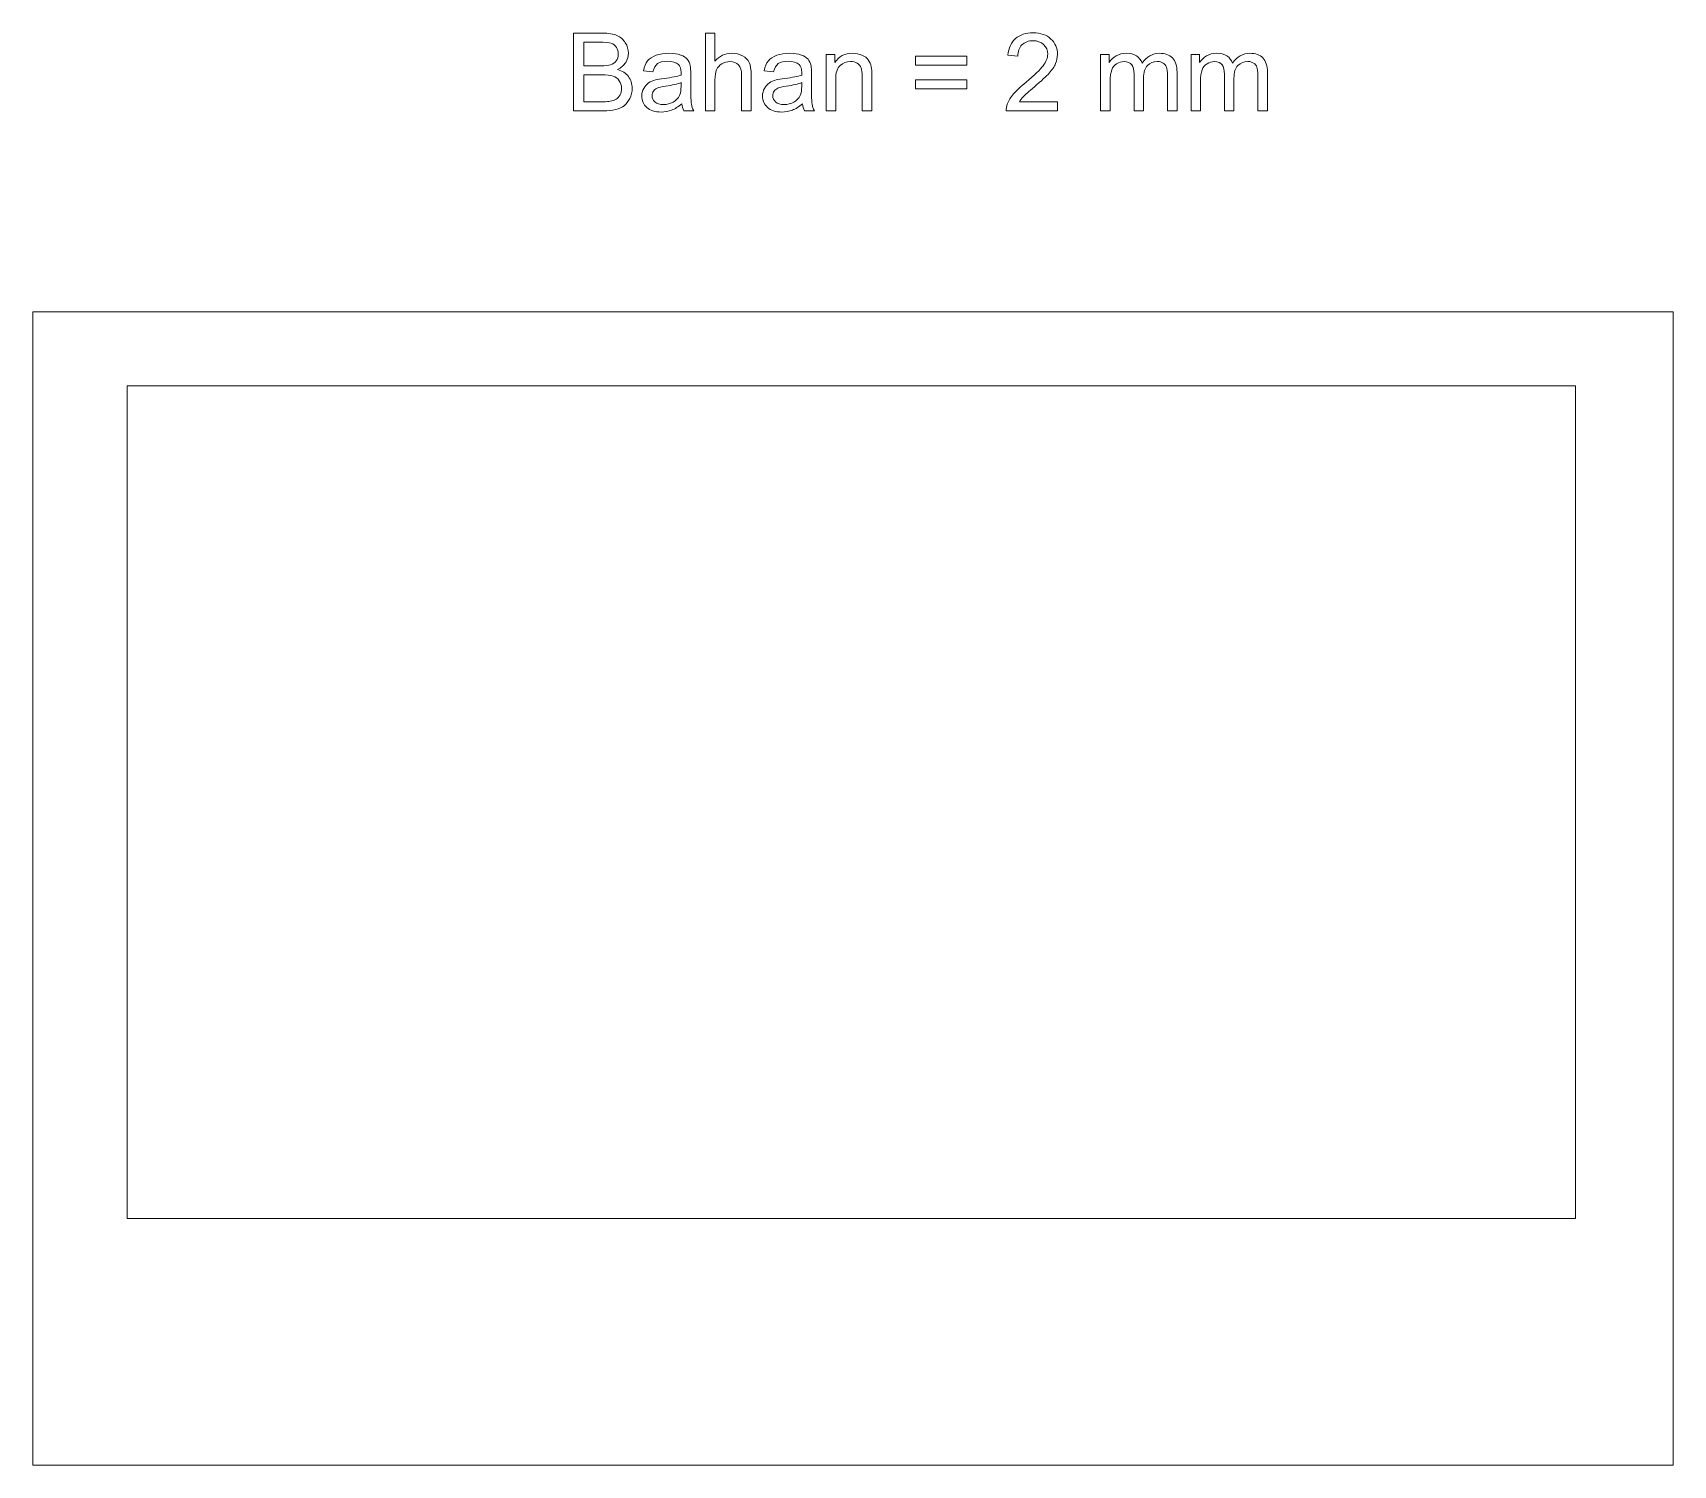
# Model space of a CAD drawing. Header units: millimetres. Extents: x -64 to 64, y -36 to 76.
import ezdxf

# ---------------------------------------------------------------- set-up
doc = ezdxf.new("R2010")
doc.units = ezdxf.units.MM
doc.header["$MEASUREMENT"] = 0
doc.layers.add('Layer 1', color=7, linetype='Continuous')

msp = doc.modelspace()

# ---------------------------------------------------------------- linework, layer by layer
at = {"layer": 'Layer 1', "color": 250, "lineweight": 20}
for points in [[(-64.1009, -35.6703), (63.8991, -35.6703), (63.8991, 54.3297), (-64.1009, 54.3297), (-64.1009, -35.6703)], [(-56.7309, -16.4303), (56.2691, -16.4303), (56.2691, 48.5697), (-56.7309, 48.5697), (-56.7309, -16.4303)]]:
    msp.add_lwpolyline(points, close=True, dxfattribs=at)
at = {"layer": 'Layer 1', "color": 250, "lineweight": 9}
for points, knots in [([(-21.9117, 70.02), (-21.9117, 70.02), (-21.9117, 76.0822), (-21.9117, 76.0822), (-21.9117, 76.0822), (-21.9117, 76.0822), (-19.637, 76.0822), (-19.637, 76.0822), (-19.637, 76.0822), (-19.1742, 76.0822), (-18.803, 76.0215), (-18.5222, 75.8987), (-18.5222, 75.8987), (-18.2428, 75.7759), (-18.0241, 75.5869), (-17.8661, 75.3314), (-17.8661, 75.3314), (-17.7066, 75.0774), (-17.6276, 74.8107), (-17.6276, 74.5313), (-17.6276, 74.5313), (-17.6276, 74.2731), (-17.6981, 74.029), (-17.8378, 73.8004), (-17.8378, 73.8004), (-17.9775, 73.5718), (-18.1892, 73.3869), (-18.4728, 73.2458), (-18.4728, 73.2458), (-18.1059, 73.1386), (-17.8237, 72.9551), (-17.6276, 72.6955), (-17.6276, 72.6955), (-17.43, 72.4372), (-17.3312, 72.131), (-17.3312, 71.7783), (-17.3312, 71.7783), (-17.3312, 71.4932), (-17.3919, 71.2293), (-17.5119, 70.9852), (-17.5119, 70.9852), (-17.6318, 70.7411), (-17.78, 70.5534), (-17.9564, 70.4208), (-17.9564, 70.4208), (-18.1328, 70.2895), (-18.3543, 70.1893), (-18.6196, 70.1216), (-18.6196, 70.1216), (-18.8863, 70.0539), (-19.2123, 70.02), (-19.5989, 70.02), (-19.5989, 70.02), (-19.5989, 70.02), (-21.9117, 70.02), (-21.9117, 70.02)], [0, 0, 0, 0, 0.06666667, 0.06666667, 0.06666667, 0.06666667, 0.13333333, 0.13333333, 0.13333333, 0.13333333, 0.2, 0.2, 0.2, 0.2, 0.26666667, 0.26666667, 0.26666667, 0.26666667, 0.33333333, 0.33333333, 0.33333333, 0.33333333, 0.4, 0.4, 0.4, 0.4, 0.46666667, 0.46666667, 0.46666667, 0.46666667, 0.53333333, 0.53333333, 0.53333333, 0.53333333, 0.6, 0.6, 0.6, 0.6, 0.66666667, 0.66666667, 0.66666667, 0.66666667, 0.73333333, 0.73333333, 0.73333333, 0.73333333, 0.8, 0.8, 0.8, 0.8, 0.86666667, 0.86666667, 0.86666667, 0.86666667, 1, 1, 1, 1]), ([(-11.6148, 70.02), (-11.6148, 70.02), (-11.6148, 76.0822), (-11.6148, 76.0822), (-11.6148, 76.0822), (-11.6148, 76.0822), (-10.8697, 76.0822), (-10.8697, 76.0822), (-10.8697, 76.0822), (-10.8697, 76.0822), (-10.8697, 73.9006), (-10.8697, 73.9006), (-10.8697, 73.9006), (-10.524, 74.3056), (-10.088, 74.5074), (-9.5602, 74.5074), (-9.5602, 74.5074), (-9.2371, 74.5074), (-8.9563, 74.4439), (-8.7164, 74.3154), (-8.7164, 74.3154), (-8.4779, 74.187), (-8.3071, 74.0106), (-8.2041, 73.7849), (-8.2041, 73.7849), (-8.1011, 73.5591), (-8.0503, 73.2303), (-8.0503, 72.8013), (-8.0503, 72.8013), (-8.0503, 72.8013), (-8.0503, 70.02), (-8.0503, 70.02), (-8.0503, 70.02), (-8.0503, 70.02), (-8.7954, 70.02), (-8.7954, 70.02), (-8.7954, 70.02), (-8.7954, 70.02), (-8.7954, 72.7985), (-8.7954, 72.7985), (-8.7954, 72.7985), (-8.7954, 73.1696), (-8.8758, 73.4405), (-9.0353, 73.6099), (-9.0353, 73.6099), (-9.1961, 73.7792), (-9.4219, 73.8639), (-9.7154, 73.8639), (-9.7154, 73.8639), (-9.9342, 73.8639), (-10.1402, 73.8074), (-10.3335, 73.6931), (-10.3335, 73.6931), (-10.5268, 73.5788), (-10.6637, 73.4236), (-10.747, 73.2275), (-10.747, 73.2275), (-10.8288, 73.0327), (-10.8697, 72.7632), (-10.8697, 72.4189), (-10.8697, 72.4189), (-10.8697, 72.4189), (-10.8697, 70.02), (-10.8697, 70.02), (-10.8697, 70.02), (-10.8697, 70.02), (-11.6148, 70.02), (-11.6148, 70.02)], [0, 0, 0, 0, 0.05555556, 0.05555556, 0.05555556, 0.05555556, 0.11111111, 0.11111111, 0.11111111, 0.11111111, 0.16666667, 0.16666667, 0.16666667, 0.16666667, 0.22222222, 0.22222222, 0.22222222, 0.22222222, 0.27777778, 0.27777778, 0.27777778, 0.27777778, 0.33333333, 0.33333333, 0.33333333, 0.33333333, 0.38888889, 0.38888889, 0.38888889, 0.38888889, 0.44444444, 0.44444444, 0.44444444, 0.44444444, 0.5, 0.5, 0.5, 0.5, 0.55555556, 0.55555556, 0.55555556, 0.55555556, 0.61111111, 0.61111111, 0.61111111, 0.61111111, 0.66666667, 0.66666667, 0.66666667, 0.66666667, 0.72222222, 0.72222222, 0.72222222, 0.72222222, 0.77777778, 0.77777778, 0.77777778, 0.77777778, 0.83333333, 0.83333333, 0.83333333, 0.83333333, 0.88888889, 0.88888889, 0.88888889, 0.88888889, 1, 1, 1, 1]), ([(15.8611, 70.7312), (15.8611, 70.7312), (15.8611, 70.02), (15.8611, 70.02), (15.8611, 70.02), (15.8611, 70.02), (11.8478, 70.02), (11.8478, 70.02), (11.8478, 70.02), (11.8422, 70.1992), (11.8718, 70.3714), (11.9353, 70.5379), (11.9353, 70.5379), (12.0383, 70.8102), (12.2034, 71.0797), (12.4306, 71.3436), (12.4306, 71.3436), (12.6578, 71.6075), (12.9824, 71.9123), (13.4043, 72.258), (13.4043, 72.258), (14.0605, 72.7985), (14.5064, 73.2261), (14.7392, 73.5421), (14.7392, 73.5421), (14.9735, 73.8582), (15.0906, 74.1574), (15.0906, 74.4396), (15.0906, 74.4396), (15.0906, 74.7345), (14.9847, 74.9829), (14.7731, 75.1861), (14.7731, 75.1861), (14.5614, 75.3879), (14.2848, 75.4895), (13.9448, 75.4895), (13.9448, 75.4895), (13.5849, 75.4895), (13.2971, 75.3822), (13.0812, 75.1678), (13.0812, 75.1678), (12.8652, 74.9547), (12.7566, 74.6583), (12.7538, 74.2788), (12.7538, 74.2788), (12.7538, 74.2788), (11.9918, 74.355), (11.9918, 74.355), (11.9918, 74.355), (12.044, 74.925), (12.2415, 75.3597), (12.583, 75.6588), (12.583, 75.6588), (12.9259, 75.958), (13.3845, 76.1076), (13.9617, 76.1076), (13.9617, 76.1076), (14.5431, 76.1076), (15.0045, 75.9467), (15.3432, 75.6235), (15.3432, 75.6235), (15.6832, 75.3004), (15.8526, 74.8996), (15.8526, 74.4227), (15.8526, 74.4227), (15.8526, 74.18), (15.8032, 73.9415), (15.703, 73.7072), (15.703, 73.7072), (15.6042, 73.4716), (15.4391, 73.2246), (15.2091, 72.965), (15.2091, 72.965), (14.9777, 72.7068), (14.5953, 72.3498), (14.0619, 71.8982), (14.0619, 71.8982), (13.6146, 71.5228), (13.3267, 71.2688), (13.1997, 71.1348), (13.1997, 71.1348), (13.0727, 71.0007), (12.9683, 70.8667), (12.885, 70.7312), (12.885, 70.7312), (12.885, 70.7312), (15.8611, 70.7312), (15.8611, 70.7312)], [0, 0, 0, 0, 0.04347826, 0.04347826, 0.04347826, 0.04347826, 0.08695652, 0.08695652, 0.08695652, 0.08695652, 0.13043478, 0.13043478, 0.13043478, 0.13043478, 0.17391304, 0.17391304, 0.17391304, 0.17391304, 0.2173913, 0.2173913, 0.2173913, 0.2173913, 0.26086957, 0.26086957, 0.26086957, 0.26086957, 0.30434783, 0.30434783, 0.30434783, 0.30434783, 0.34782609, 0.34782609, 0.34782609, 0.34782609, 0.39130435, 0.39130435, 0.39130435, 0.39130435, 0.43478261, 0.43478261, 0.43478261, 0.43478261, 0.47826087, 0.47826087, 0.47826087, 0.47826087, 0.52173913, 0.52173913, 0.52173913, 0.52173913, 0.56521739, 0.56521739, 0.56521739, 0.56521739, 0.60869565, 0.60869565, 0.60869565, 0.60869565, 0.65217391, 0.65217391, 0.65217391, 0.65217391, 0.69565217, 0.69565217, 0.69565217, 0.69565217, 0.73913043, 0.73913043, 0.73913043, 0.73913043, 0.7826087, 0.7826087, 0.7826087, 0.7826087, 0.82608696, 0.82608696, 0.82608696, 0.82608696, 0.86956522, 0.86956522, 0.86956522, 0.86956522, 0.91304348, 0.91304348, 0.91304348, 0.91304348, 1, 1, 1, 1]), ([(-21.1074, 73.5337), (-21.1074, 73.5337), (-19.7965, 73.5337), (-19.7965, 73.5337), (-19.7965, 73.5337), (-19.4409, 73.5337), (-19.1855, 73.5577), (-19.0316, 73.6042), (-19.0316, 73.6042), (-18.827, 73.6649), (-18.6732, 73.7665), (-18.5702, 73.9076), (-18.5702, 73.9076), (-18.4672, 74.0487), (-18.415, 74.2251), (-18.415, 74.4382), (-18.415, 74.4382), (-18.415, 74.64), (-18.463, 74.8178), (-18.5603, 74.9702), (-18.5603, 74.9702), (-18.6563, 75.124), (-18.7946, 75.2298), (-18.9738, 75.2863), (-18.9738, 75.2863), (-19.153, 75.3427), (-19.4606, 75.371), (-19.8952, 75.371), (-19.8952, 75.371), (-19.8952, 75.371), (-21.1074, 75.371), (-21.1074, 75.371), (-21.1074, 75.371), (-21.1074, 75.371), (-21.1074, 73.5337), (-21.1074, 73.5337)], [0, 0, 0, 0, 0.1, 0.1, 0.1, 0.1, 0.2, 0.2, 0.2, 0.2, 0.3, 0.3, 0.3, 0.3, 0.4, 0.4, 0.4, 0.4, 0.5, 0.5, 0.5, 0.5, 0.6, 0.6, 0.6, 0.6, 0.7, 0.7, 0.7, 0.7, 0.8, 0.8, 0.8, 0.8, 1, 1, 1, 1]), ([(-13.4535, 70.5703), (-13.7301, 70.3347), (-13.9968, 70.1696), (-14.2522, 70.0722), (-14.2522, 70.0722), (-14.5076, 69.9748), (-14.7813, 69.9269), (-15.0749, 69.9269), (-15.0749, 69.9269), (-15.5575, 69.9269), (-15.9286, 70.044), (-16.1882, 70.2796), (-16.1882, 70.2796), (-16.4479, 70.5139), (-16.5777, 70.8145), (-16.5777, 71.1799), (-16.5777, 71.1799), (-16.5777, 71.3944), (-16.5283, 71.5906), (-16.4309, 71.7684), (-16.4309, 71.7684), (-16.3322, 71.9462), (-16.2038, 72.0873), (-16.0457, 72.1945), (-16.0457, 72.1945), (-15.8863, 72.3018), (-15.7085, 72.3836), (-15.5095, 72.4387), (-15.5095, 72.4387), (-15.3627, 72.4768), (-15.1412, 72.5134), (-14.8463, 72.5501), (-14.8463, 72.5501), (-14.2451, 72.6207), (-13.8006, 72.7068), (-13.517, 72.8055), (-13.517, 72.8055), (-13.5142, 72.9071), (-13.5128, 72.9721), (-13.5128, 72.9989), (-13.5128, 72.9989), (-13.5128, 73.3008), (-13.5833, 73.5139), (-13.7244, 73.6381), (-13.7244, 73.6381), (-13.9149, 73.806), (-14.1986, 73.8893), (-14.5739, 73.8893), (-14.5739, 73.8893), (-14.9253, 73.8893), (-15.1849, 73.8272), (-15.3514, 73.7044), (-15.3514, 73.7044), (-15.5194, 73.5817), (-15.6421, 73.3643), (-15.7226, 73.0511), (-15.7226, 73.0511), (-15.7226, 73.0511), (-16.4507, 73.1527), (-16.4507, 73.1527), (-16.4507, 73.1527), (-16.3844, 73.4645), (-16.2757, 73.7171), (-16.1233, 73.909), (-16.1233, 73.909), (-15.9709, 74.1009), (-15.7508, 74.2477), (-15.4629, 74.3521), (-15.4629, 74.3521), (-15.1765, 74.4551), (-14.842, 74.5074), (-14.4638, 74.5074), (-14.4638, 74.5074), (-14.0885, 74.5074), (-13.7823, 74.4636), (-13.5466, 74.3747), (-13.5466, 74.3747), (-13.3124, 74.2858), (-13.1388, 74.1757), (-13.0287, 74.0417), (-13.0287, 74.0417), (-12.9187, 73.9076), (-12.8411, 73.7383), (-12.7959, 73.5337), (-12.7959, 73.5337), (-12.7719, 73.4067), (-12.7592, 73.1781), (-12.7592, 72.8493), (-12.7592, 72.8493), (-12.7592, 72.8493), (-12.7592, 71.8615), (-12.7592, 71.8615), (-12.7592, 71.8615), (-12.7592, 71.1715), (-12.7437, 70.7354), (-12.7127, 70.5506), (-12.7127, 70.5506), (-12.683, 70.3657), (-12.6209, 70.1893), (-12.5306, 70.02), (-12.5306, 70.02), (-12.5306, 70.02), (-13.3096, 70.02), (-13.3096, 70.02), (-13.3096, 70.02), (-13.3843, 70.1766), (-13.4323, 70.3601), (-13.4535, 70.5703)], [0, 0, 0, 0, 0.03571429, 0.03571429, 0.03571429, 0.03571429, 0.07142857, 0.07142857, 0.07142857, 0.07142857, 0.10714286, 0.10714286, 0.10714286, 0.10714286, 0.14285714, 0.14285714, 0.14285714, 0.14285714, 0.17857143, 0.17857143, 0.17857143, 0.17857143, 0.21428571, 0.21428571, 0.21428571, 0.21428571, 0.25, 0.25, 0.25, 0.25, 0.28571429, 0.28571429, 0.28571429, 0.28571429, 0.32142857, 0.32142857, 0.32142857, 0.32142857, 0.35714286, 0.35714286, 0.35714286, 0.35714286, 0.39285714, 0.39285714, 0.39285714, 0.39285714, 0.42857143, 0.42857143, 0.42857143, 0.42857143, 0.46428571, 0.46428571, 0.46428571, 0.46428571, 0.5, 0.5, 0.5, 0.5, 0.53571429, 0.53571429, 0.53571429, 0.53571429, 0.57142857, 0.57142857, 0.57142857, 0.57142857, 0.60714286, 0.60714286, 0.60714286, 0.60714286, 0.64285714, 0.64285714, 0.64285714, 0.64285714, 0.67857143, 0.67857143, 0.67857143, 0.67857143, 0.71428571, 0.71428571, 0.71428571, 0.71428571, 0.75, 0.75, 0.75, 0.75, 0.78571429, 0.78571429, 0.78571429, 0.78571429, 0.82142857, 0.82142857, 0.82142857, 0.82142857, 0.85714286, 0.85714286, 0.85714286, 0.85714286, 0.89285714, 0.89285714, 0.89285714, 0.89285714, 0.92857143, 0.92857143, 0.92857143, 0.92857143, 1, 1, 1, 1]), ([(-4.0357, 70.5703), (-4.3123, 70.3347), (-4.579, 70.1696), (-4.8344, 70.0722), (-4.8344, 70.0722), (-5.0898, 69.9748), (-5.3635, 69.9269), (-5.6571, 69.9269), (-5.6571, 69.9269), (-6.1397, 69.9269), (-6.5108, 70.044), (-6.7704, 70.2796), (-6.7704, 70.2796), (-7.0301, 70.5139), (-7.1599, 70.8145), (-7.1599, 71.1799), (-7.1599, 71.1799), (-7.1599, 71.3944), (-7.1105, 71.5906), (-7.0131, 71.7684), (-7.0131, 71.7684), (-6.9144, 71.9462), (-6.786, 72.0873), (-6.6279, 72.1945), (-6.6279, 72.1945), (-6.4685, 72.3018), (-6.2907, 72.3836), (-6.0917, 72.4387), (-6.0917, 72.4387), (-5.9449, 72.4768), (-5.7234, 72.5134), (-5.4285, 72.5501), (-5.4285, 72.5501), (-4.8273, 72.6207), (-4.3828, 72.7068), (-4.0992, 72.8055), (-4.0992, 72.8055), (-4.0964, 72.9071), (-4.095, 72.9721), (-4.095, 72.9989), (-4.095, 72.9989), (-4.095, 73.3008), (-4.1655, 73.5139), (-4.3066, 73.6381), (-4.3066, 73.6381), (-4.4971, 73.806), (-4.7808, 73.8893), (-5.1561, 73.8893), (-5.1561, 73.8893), (-5.5075, 73.8893), (-5.7671, 73.8272), (-5.9336, 73.7044), (-5.9336, 73.7044), (-6.1016, 73.5817), (-6.2243, 73.3643), (-6.3048, 73.0511), (-6.3048, 73.0511), (-6.3048, 73.0511), (-7.0329, 73.1527), (-7.0329, 73.1527), (-7.0329, 73.1527), (-6.9666, 73.4645), (-6.8579, 73.7171), (-6.7055, 73.909), (-6.7055, 73.909), (-6.5531, 74.1009), (-6.333, 74.2477), (-6.0451, 74.3521), (-6.0451, 74.3521), (-5.7587, 74.4551), (-5.4242, 74.5074), (-5.046, 74.5074), (-5.046, 74.5074), (-4.6707, 74.5074), (-4.3645, 74.4636), (-4.1288, 74.3747), (-4.1288, 74.3747), (-3.8946, 74.2858), (-3.721, 74.1757), (-3.6109, 74.0417), (-3.6109, 74.0417), (-3.5009, 73.9076), (-3.4233, 73.7383), (-3.3781, 73.5337), (-3.3781, 73.5337), (-3.3541, 73.4067), (-3.3414, 73.1781), (-3.3414, 72.8493), (-3.3414, 72.8493), (-3.3414, 72.8493), (-3.3414, 71.8615), (-3.3414, 71.8615), (-3.3414, 71.8615), (-3.3414, 71.1715), (-3.3259, 70.7354), (-3.2949, 70.5506), (-3.2949, 70.5506), (-3.2652, 70.3657), (-3.2031, 70.1893), (-3.1128, 70.02), (-3.1128, 70.02), (-3.1128, 70.02), (-3.8918, 70.02), (-3.8918, 70.02), (-3.8918, 70.02), (-3.9665, 70.1766), (-4.0145, 70.3601), (-4.0357, 70.5703)], [0, 0, 0, 0, 0.03571429, 0.03571429, 0.03571429, 0.03571429, 0.07142857, 0.07142857, 0.07142857, 0.07142857, 0.10714286, 0.10714286, 0.10714286, 0.10714286, 0.14285714, 0.14285714, 0.14285714, 0.14285714, 0.17857143, 0.17857143, 0.17857143, 0.17857143, 0.21428571, 0.21428571, 0.21428571, 0.21428571, 0.25, 0.25, 0.25, 0.25, 0.28571429, 0.28571429, 0.28571429, 0.28571429, 0.32142857, 0.32142857, 0.32142857, 0.32142857, 0.35714286, 0.35714286, 0.35714286, 0.35714286, 0.39285714, 0.39285714, 0.39285714, 0.39285714, 0.42857143, 0.42857143, 0.42857143, 0.42857143, 0.46428571, 0.46428571, 0.46428571, 0.46428571, 0.5, 0.5, 0.5, 0.5, 0.53571429, 0.53571429, 0.53571429, 0.53571429, 0.57142857, 0.57142857, 0.57142857, 0.57142857, 0.60714286, 0.60714286, 0.60714286, 0.60714286, 0.64285714, 0.64285714, 0.64285714, 0.64285714, 0.67857143, 0.67857143, 0.67857143, 0.67857143, 0.71428571, 0.71428571, 0.71428571, 0.71428571, 0.75, 0.75, 0.75, 0.75, 0.78571429, 0.78571429, 0.78571429, 0.78571429, 0.82142857, 0.82142857, 0.82142857, 0.82142857, 0.85714286, 0.85714286, 0.85714286, 0.85714286, 0.89285714, 0.89285714, 0.89285714, 0.89285714, 0.92857143, 0.92857143, 0.92857143, 0.92857143, 1, 1, 1, 1]), ([(-2.197, 70.02), (-2.197, 70.02), (-2.197, 74.4142), (-2.197, 74.4142), (-2.197, 74.4142), (-2.197, 74.4142), (-1.5281, 74.4142), (-1.5281, 74.4142), (-1.5281, 74.4142), (-1.5281, 74.4142), (-1.5281, 73.7905), (-1.5281, 73.7905), (-1.5281, 73.7905), (-1.2064, 74.2689), (-0.7407, 74.5074), (-0.1325, 74.5074), (-0.1325, 74.5074), (0.1328, 74.5074), (0.3755, 74.4594), (0.597, 74.3648), (0.597, 74.3648), (0.8186, 74.2703), (0.9851, 74.1447), (1.0951, 73.9909), (1.0951, 73.9909), (1.2052, 73.8371), (1.2828, 73.6536), (1.3266, 73.442), (1.3266, 73.442), (1.3534, 73.3037), (1.3675, 73.0624), (1.3675, 72.7181), (1.3675, 72.7181), (1.3675, 72.7181), (1.3675, 70.02), (1.3675, 70.02), (1.3675, 70.02), (1.3675, 70.02), (0.6224, 70.02), (0.6224, 70.02), (0.6224, 70.02), (0.6224, 70.02), (0.6224, 72.6898), (0.6224, 72.6898), (0.6224, 72.6898), (0.6224, 72.9932), (0.5942, 73.2204), (0.5363, 73.37), (0.5363, 73.37), (0.4785, 73.5196), (0.3755, 73.6395), (0.2287, 73.7298), (0.2287, 73.7298), (0.082, 73.8187), (-0.0916, 73.8639), (-0.2892, 73.8639), (-0.2892, 73.8639), (-0.6053, 73.8639), (-0.8776, 73.7637), (-1.1076, 73.5619), (-1.1076, 73.5619), (-1.3376, 73.3615), (-1.4519, 72.9791), (-1.4519, 72.4175), (-1.4519, 72.4175), (-1.4519, 72.4175), (-1.4519, 70.02), (-1.4519, 70.02), (-1.4519, 70.02), (-1.4519, 70.02), (-2.197, 70.02), (-2.197, 70.02)], [0, 0, 0, 0, 0.05263158, 0.05263158, 0.05263158, 0.05263158, 0.10526316, 0.10526316, 0.10526316, 0.10526316, 0.15789474, 0.15789474, 0.15789474, 0.15789474, 0.21052632, 0.21052632, 0.21052632, 0.21052632, 0.26315789, 0.26315789, 0.26315789, 0.26315789, 0.31578947, 0.31578947, 0.31578947, 0.31578947, 0.36842105, 0.36842105, 0.36842105, 0.36842105, 0.42105263, 0.42105263, 0.42105263, 0.42105263, 0.47368421, 0.47368421, 0.47368421, 0.47368421, 0.52631579, 0.52631579, 0.52631579, 0.52631579, 0.57894737, 0.57894737, 0.57894737, 0.57894737, 0.63157895, 0.63157895, 0.63157895, 0.63157895, 0.68421053, 0.68421053, 0.68421053, 0.68421053, 0.73684211, 0.73684211, 0.73684211, 0.73684211, 0.78947368, 0.78947368, 0.78947368, 0.78947368, 0.84210526, 0.84210526, 0.84210526, 0.84210526, 0.89473684, 0.89473684, 0.89473684, 0.89473684, 1, 1, 1, 1]), ([(8.7758, 73.5845), (8.7758, 73.5845), (4.7795, 73.5845), (4.7795, 73.5845), (4.7795, 73.5845), (4.7795, 73.5845), (4.7795, 74.2788), (4.7795, 74.2788), (4.7795, 74.2788), (4.7795, 74.2788), (8.7758, 74.2788), (8.7758, 74.2788), (8.7758, 74.2788), (8.7758, 74.2788), (8.7758, 73.5845), (8.7758, 73.5845)], [0, 0, 0, 0, 0.2, 0.2, 0.2, 0.2, 0.4, 0.4, 0.4, 0.4, 0.6, 0.6, 0.6, 0.6, 1, 1, 1, 1]), ([(19.2223, 70.02), (19.2223, 70.02), (19.2223, 74.4142), (19.2223, 74.4142), (19.2223, 74.4142), (19.2223, 74.4142), (19.8912, 74.4142), (19.8912, 74.4142), (19.8912, 74.4142), (19.8912, 74.4142), (19.8912, 73.7933), (19.8912, 73.7933), (19.8912, 73.7933), (20.028, 74.0078), (20.2115, 74.1814), (20.4401, 74.3112), (20.4401, 74.3112), (20.6687, 74.4424), (20.9283, 74.5074), (21.2204, 74.5074), (21.2204, 74.5074), (21.545, 74.5074), (21.8117, 74.4396), (22.0191, 74.3056), (22.0191, 74.3056), (22.2266, 74.1701), (22.3733, 73.9824), (22.458, 73.7397), (22.458, 73.7397), (22.8079, 74.2519), (23.2609, 74.5074), (23.8197, 74.5074), (23.8197, 74.5074), (24.2572, 74.5074), (24.5944, 74.3874), (24.8287, 74.1461), (24.8287, 74.1461), (25.0643, 73.9048), (25.1829, 73.5337), (25.1829, 73.0327), (25.1829, 73.0327), (25.1829, 73.0327), (25.1829, 70.02), (25.1829, 70.02), (25.1829, 70.02), (25.1829, 70.02), (24.4378, 70.02), (24.4378, 70.02), (24.4378, 70.02), (24.4378, 70.02), (24.4378, 72.7858), (24.4378, 72.7858), (24.4378, 72.7858), (24.4378, 73.0821), (24.4124, 73.2966), (24.3644, 73.4278), (24.3644, 73.4278), (24.3164, 73.5591), (24.2289, 73.6635), (24.1005, 73.7439), (24.1005, 73.7439), (23.9735, 73.8244), (23.824, 73.8639), (23.6532, 73.8639), (23.6532, 73.8639), (23.3428, 73.8639), (23.0859, 73.7609), (22.8813, 73.5563), (22.8813, 73.5563), (22.6767, 73.3502), (22.5751, 73.0214), (22.5751, 72.5699), (22.5751, 72.5699), (22.5751, 72.5699), (22.5751, 70.02), (22.5751, 70.02), (22.5751, 70.02), (22.5751, 70.02), (21.83, 70.02), (21.83, 70.02), (21.83, 70.02), (21.83, 70.02), (21.83, 72.8719), (21.83, 72.8719), (21.83, 72.8719), (21.83, 73.2021), (21.7694, 73.4504), (21.648, 73.6155), (21.648, 73.6155), (21.5267, 73.7806), (21.3277, 73.8639), (21.0525, 73.8639), (21.0525, 73.8639), (20.8437, 73.8639), (20.6504, 73.8088), (20.4726, 73.6988), (20.4726, 73.6988), (20.2948, 73.5887), (20.1663, 73.4278), (20.0859, 73.2148), (20.0859, 73.2148), (20.0069, 73.0031), (19.9674, 72.6969), (19.9674, 72.2975), (19.9674, 72.2975), (19.9674, 72.2975), (19.9674, 70.02), (19.9674, 70.02), (19.9674, 70.02), (19.9674, 70.02), (19.2223, 70.02), (19.2223, 70.02)], [0, 0, 0, 0, 0.03448276, 0.03448276, 0.03448276, 0.03448276, 0.06896552, 0.06896552, 0.06896552, 0.06896552, 0.10344828, 0.10344828, 0.10344828, 0.10344828, 0.13793103, 0.13793103, 0.13793103, 0.13793103, 0.17241379, 0.17241379, 0.17241379, 0.17241379, 0.20689655, 0.20689655, 0.20689655, 0.20689655, 0.24137931, 0.24137931, 0.24137931, 0.24137931, 0.27586207, 0.27586207, 0.27586207, 0.27586207, 0.31034483, 0.31034483, 0.31034483, 0.31034483, 0.34482759, 0.34482759, 0.34482759, 0.34482759, 0.37931034, 0.37931034, 0.37931034, 0.37931034, 0.4137931, 0.4137931, 0.4137931, 0.4137931, 0.44827586, 0.44827586, 0.44827586, 0.44827586, 0.48275862, 0.48275862, 0.48275862, 0.48275862, 0.51724138, 0.51724138, 0.51724138, 0.51724138, 0.55172414, 0.55172414, 0.55172414, 0.55172414, 0.5862069, 0.5862069, 0.5862069, 0.5862069, 0.62068966, 0.62068966, 0.62068966, 0.62068966, 0.65517241, 0.65517241, 0.65517241, 0.65517241, 0.68965517, 0.68965517, 0.68965517, 0.68965517, 0.72413793, 0.72413793, 0.72413793, 0.72413793, 0.75862069, 0.75862069, 0.75862069, 0.75862069, 0.79310345, 0.79310345, 0.79310345, 0.79310345, 0.82758621, 0.82758621, 0.82758621, 0.82758621, 0.86206897, 0.86206897, 0.86206897, 0.86206897, 0.89655172, 0.89655172, 0.89655172, 0.89655172, 0.93103448, 0.93103448, 0.93103448, 0.93103448, 1, 1, 1, 1]), ([(26.2751, 70.02), (26.2751, 70.02), (26.2751, 74.4142), (26.2751, 74.4142), (26.2751, 74.4142), (26.2751, 74.4142), (26.944, 74.4142), (26.944, 74.4142), (26.944, 74.4142), (26.944, 74.4142), (26.944, 73.7933), (26.944, 73.7933), (26.944, 73.7933), (27.0808, 74.0078), (27.2643, 74.1814), (27.4929, 74.3112), (27.4929, 74.3112), (27.7215, 74.4424), (27.9811, 74.5074), (28.2732, 74.5074), (28.2732, 74.5074), (28.5978, 74.5074), (28.8645, 74.4396), (29.0719, 74.3056), (29.0719, 74.3056), (29.2794, 74.1701), (29.4261, 73.9824), (29.5108, 73.7397), (29.5108, 73.7397), (29.8607, 74.2519), (30.3137, 74.5074), (30.8725, 74.5074), (30.8725, 74.5074), (31.31, 74.5074), (31.6472, 74.3874), (31.8815, 74.1461), (31.8815, 74.1461), (32.1171, 73.9048), (32.2357, 73.5337), (32.2357, 73.0327), (32.2357, 73.0327), (32.2357, 73.0327), (32.2357, 70.02), (32.2357, 70.02), (32.2357, 70.02), (32.2357, 70.02), (31.4906, 70.02), (31.4906, 70.02), (31.4906, 70.02), (31.4906, 70.02), (31.4906, 72.7858), (31.4906, 72.7858), (31.4906, 72.7858), (31.4906, 73.0821), (31.4652, 73.2966), (31.4172, 73.4278), (31.4172, 73.4278), (31.3692, 73.5591), (31.2817, 73.6635), (31.1533, 73.7439), (31.1533, 73.7439), (31.0263, 73.8244), (30.8768, 73.8639), (30.706, 73.8639), (30.706, 73.8639), (30.3956, 73.8639), (30.1387, 73.7609), (29.9341, 73.5563), (29.9341, 73.5563), (29.7295, 73.3502), (29.6279, 73.0214), (29.6279, 72.5699), (29.6279, 72.5699), (29.6279, 72.5699), (29.6279, 70.02), (29.6279, 70.02), (29.6279, 70.02), (29.6279, 70.02), (28.8828, 70.02), (28.8828, 70.02), (28.8828, 70.02), (28.8828, 70.02), (28.8828, 72.8719), (28.8828, 72.8719), (28.8828, 72.8719), (28.8828, 73.2021), (28.8222, 73.4504), (28.7008, 73.6155), (28.7008, 73.6155), (28.5795, 73.7806), (28.3805, 73.8639), (28.1053, 73.8639), (28.1053, 73.8639), (27.8965, 73.8639), (27.7032, 73.8088), (27.5254, 73.6988), (27.5254, 73.6988), (27.3476, 73.5887), (27.2191, 73.4278), (27.1387, 73.2148), (27.1387, 73.2148), (27.0597, 73.0031), (27.0202, 72.6969), (27.0202, 72.2975), (27.0202, 72.2975), (27.0202, 72.2975), (27.0202, 70.02), (27.0202, 70.02), (27.0202, 70.02), (27.0202, 70.02), (26.2751, 70.02), (26.2751, 70.02)], [0, 0, 0, 0, 0.03448276, 0.03448276, 0.03448276, 0.03448276, 0.06896552, 0.06896552, 0.06896552, 0.06896552, 0.10344828, 0.10344828, 0.10344828, 0.10344828, 0.13793103, 0.13793103, 0.13793103, 0.13793103, 0.17241379, 0.17241379, 0.17241379, 0.17241379, 0.20689655, 0.20689655, 0.20689655, 0.20689655, 0.24137931, 0.24137931, 0.24137931, 0.24137931, 0.27586207, 0.27586207, 0.27586207, 0.27586207, 0.31034483, 0.31034483, 0.31034483, 0.31034483, 0.34482759, 0.34482759, 0.34482759, 0.34482759, 0.37931034, 0.37931034, 0.37931034, 0.37931034, 0.4137931, 0.4137931, 0.4137931, 0.4137931, 0.44827586, 0.44827586, 0.44827586, 0.44827586, 0.48275862, 0.48275862, 0.48275862, 0.48275862, 0.51724138, 0.51724138, 0.51724138, 0.51724138, 0.55172414, 0.55172414, 0.55172414, 0.55172414, 0.5862069, 0.5862069, 0.5862069, 0.5862069, 0.62068966, 0.62068966, 0.62068966, 0.62068966, 0.65517241, 0.65517241, 0.65517241, 0.65517241, 0.68965517, 0.68965517, 0.68965517, 0.68965517, 0.72413793, 0.72413793, 0.72413793, 0.72413793, 0.75862069, 0.75862069, 0.75862069, 0.75862069, 0.79310345, 0.79310345, 0.79310345, 0.79310345, 0.82758621, 0.82758621, 0.82758621, 0.82758621, 0.86206897, 0.86206897, 0.86206897, 0.86206897, 0.89655172, 0.89655172, 0.89655172, 0.89655172, 0.93103448, 0.93103448, 0.93103448, 0.93103448, 1, 1, 1, 1]), ([(-21.1074, 70.7312), (-21.1074, 70.7312), (-19.5975, 70.7312), (-19.5975, 70.7312), (-19.5975, 70.7312), (-19.3379, 70.7312), (-19.1558, 70.7411), (-19.05, 70.7608), (-19.05, 70.7608), (-18.8665, 70.7933), (-18.7113, 70.8483), (-18.5871, 70.9259), (-18.5871, 70.9259), (-18.463, 71.0035), (-18.3614, 71.1164), (-18.2809, 71.2646), (-18.2809, 71.2646), (-18.2005, 71.4128), (-18.161, 71.5835), (-18.161, 71.7768), (-18.161, 71.7768), (-18.161, 72.004), (-18.2188, 72.2002), (-18.336, 72.3681), (-18.336, 72.3681), (-18.4517, 72.536), (-18.6125, 72.6531), (-18.8186, 72.7209), (-18.8186, 72.7209), (-19.0232, 72.7886), (-19.3195, 72.8225), (-19.7047, 72.8225), (-19.7047, 72.8225), (-19.7047, 72.8225), (-21.1074, 72.8225), (-21.1074, 72.8225), (-21.1074, 72.8225), (-21.1074, 72.8225), (-21.1074, 70.7312), (-21.1074, 70.7312)], [0, 0, 0, 0, 0.09090909, 0.09090909, 0.09090909, 0.09090909, 0.18181818, 0.18181818, 0.18181818, 0.18181818, 0.27272727, 0.27272727, 0.27272727, 0.27272727, 0.36363636, 0.36363636, 0.36363636, 0.36363636, 0.45454545, 0.45454545, 0.45454545, 0.45454545, 0.54545455, 0.54545455, 0.54545455, 0.54545455, 0.63636364, 0.63636364, 0.63636364, 0.63636364, 0.72727273, 0.72727273, 0.72727273, 0.72727273, 0.81818182, 0.81818182, 0.81818182, 0.81818182, 1, 1, 1, 1]), ([(-13.5128, 72.2213), (-13.7837, 72.1113), (-14.1901, 72.0181), (-14.732, 71.9419), (-14.732, 71.9419), (-15.0396, 71.8982), (-15.2569, 71.8488), (-15.3839, 71.7938), (-15.3839, 71.7938), (-15.5109, 71.7387), (-15.6083, 71.6583), (-15.6774, 71.5539), (-15.6774, 71.5539), (-15.7466, 71.4481), (-15.7818, 71.3309), (-15.7818, 71.2011), (-15.7818, 71.2011), (-15.7818, 71.005), (-15.707, 70.8399), (-15.5561, 70.7086), (-15.5561, 70.7086), (-15.4051, 70.5774), (-15.1849, 70.5111), (-14.8956, 70.5111), (-14.8956, 70.5111), (-14.6092, 70.5111), (-14.3538, 70.5732), (-14.1294, 70.6987), (-14.1294, 70.6987), (-13.9065, 70.8229), (-13.7414, 70.9937), (-13.6369, 71.2096), (-13.6369, 71.2096), (-13.5565, 71.3775), (-13.517, 71.6244), (-13.517, 71.9504), (-13.517, 71.9504), (-13.517, 71.9504), (-13.5128, 72.2213), (-13.5128, 72.2213)], [0, 0, 0, 0, 0.09090909, 0.09090909, 0.09090909, 0.09090909, 0.18181818, 0.18181818, 0.18181818, 0.18181818, 0.27272727, 0.27272727, 0.27272727, 0.27272727, 0.36363636, 0.36363636, 0.36363636, 0.36363636, 0.45454545, 0.45454545, 0.45454545, 0.45454545, 0.54545455, 0.54545455, 0.54545455, 0.54545455, 0.63636364, 0.63636364, 0.63636364, 0.63636364, 0.72727273, 0.72727273, 0.72727273, 0.72727273, 0.81818182, 0.81818182, 0.81818182, 0.81818182, 1, 1, 1, 1]), ([(-4.095, 72.2213), (-4.3659, 72.1113), (-4.7723, 72.0181), (-5.3142, 71.9419), (-5.3142, 71.9419), (-5.6218, 71.8982), (-5.8391, 71.8488), (-5.9661, 71.7938), (-5.9661, 71.7938), (-6.0931, 71.7387), (-6.1905, 71.6583), (-6.2596, 71.5539), (-6.2596, 71.5539), (-6.3288, 71.4481), (-6.364, 71.3309), (-6.364, 71.2011), (-6.364, 71.2011), (-6.364, 71.005), (-6.2892, 70.8399), (-6.1383, 70.7086), (-6.1383, 70.7086), (-5.9873, 70.5774), (-5.7671, 70.5111), (-5.4778, 70.5111), (-5.4778, 70.5111), (-5.1914, 70.5111), (-4.936, 70.5732), (-4.7116, 70.6987), (-4.7116, 70.6987), (-4.4887, 70.8229), (-4.3236, 70.9937), (-4.2191, 71.2096), (-4.2191, 71.2096), (-4.1387, 71.3775), (-4.0992, 71.6244), (-4.0992, 71.9504), (-4.0992, 71.9504), (-4.0992, 71.9504), (-4.095, 72.2213), (-4.095, 72.2213)], [0, 0, 0, 0, 0.09090909, 0.09090909, 0.09090909, 0.09090909, 0.18181818, 0.18181818, 0.18181818, 0.18181818, 0.27272727, 0.27272727, 0.27272727, 0.27272727, 0.36363636, 0.36363636, 0.36363636, 0.36363636, 0.45454545, 0.45454545, 0.45454545, 0.45454545, 0.54545455, 0.54545455, 0.54545455, 0.54545455, 0.63636364, 0.63636364, 0.63636364, 0.63636364, 0.72727273, 0.72727273, 0.72727273, 0.72727273, 0.81818182, 0.81818182, 0.81818182, 0.81818182, 1, 1, 1, 1]), ([(8.7758, 71.7472), (8.7758, 71.7472), (4.7795, 71.7472), (4.7795, 71.7472), (4.7795, 71.7472), (4.7795, 71.7472), (4.7795, 72.4415), (4.7795, 72.4415), (4.7795, 72.4415), (4.7795, 72.4415), (8.7758, 72.4415), (8.7758, 72.4415), (8.7758, 72.4415), (8.7758, 72.4415), (8.7758, 71.7472), (8.7758, 71.7472)], [0, 0, 0, 0, 0.2, 0.2, 0.2, 0.2, 0.4, 0.4, 0.4, 0.4, 0.6, 0.6, 0.6, 0.6, 1, 1, 1, 1])]:
    msp.add_open_spline(points, degree=3, knots=knots, dxfattribs=at)

doc.saveas('drawing.dxf')
